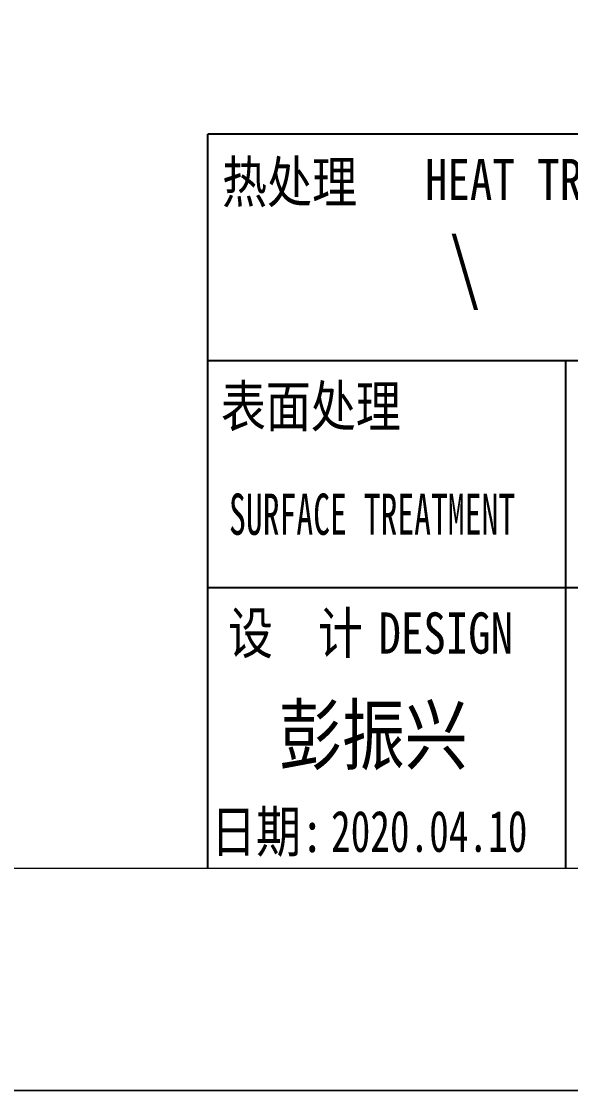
# Model space of a CAD drawing. Header units: millimetres. Extents: x -51192 to 104182, y -50696 to 36518.
# Drawn here: x -50128.6 to -50095.3, y 35575.6 to 35640.4 of the extents above; entities that cross this region are included whole.
import ezdxf
from ezdxf.enums import TextEntityAlignment as Align

# ---------------------------------------------------------------- set-up
doc = ezdxf.new("R2010")
doc.units = ezdxf.units.MM
doc.header["$LTSCALE"] = 0.5
doc.layers.add('图\\M+19E79\\M+195B6\\M+18E9A', color=7, linetype='Continuous')
doc.layers.add('图框', color=7, linetype='Continuous', lineweight=18)
doc.layers.add('热处理', color=7, linetype='Continuous', lineweight=20)
doc.layers.add('打印', color=7, linetype='Continuous', lineweight=15, plot=False)
doc.layers.add('打印-禁用', color=7, linetype='Continuous', lineweight=15, plot=False)
doc.styles.add('国标', font='simfang.ttf', dxfattribs={"width": 0.8})

# ---------------------------------------------------------------- blocks, each defined once
blk = doc.blocks.new('GZDEH零件A3图框V01版')
at = {"layer": '图\\M+19E79\\M+195B6\\M+18E9A', "color": 7}
blk.add_line((3272.49, -1788.461), (3092.49, -1788.461), dxfattribs=at)
at = {"layer": '图\\M+19E79\\M+195B6\\M+18E9A', "color": 9}
for p, q in [((3272.49, -1788.461), (3092.49, -1788.461)), ((3181.99, -1802.211), (3092.49, -1802.211)), ((3114.17, -1802.211), (3114.17, -1815.961)), ((3181.99, -1815.961), (3092.49, -1815.961)), ((3114.17, -1815.961), (3114.17, -1832.961)), ((3114.17, -1815.961), (3114.17, -1832.961))]:
    blk.add_line(p, q, dxfattribs=at)
at = {"layer": '图\\M+19E79\\M+195B6\\M+18E9A', "color": 9, "linetype": 'Continuous'}
blk.add_line((3092.49, -1832.961), (3092.49, -1788.461), dxfattribs=at)
at = {"layer": '图框', "linetype": 'Continuous'}
blk.add_line((2882.49, -1832.961), (3272.49, -1832.961), dxfattribs=at)
at = {"layer": '打印-禁用', "linetype": 'Continuous'}
blk.add_line((2857.49, -1846.461), (3277.49, -1846.461), dxfattribs=at)
at = {"layer": '图\\M+19E79\\M+195B6\\M+18E9A', "color": 9, "style": '国标'}
for s, width, p in [('热处理', 0.8, (3093.349, -1792.606)), ('表面处理', 0.8, (3093.275, -1806.208)), ('SURFACE TREATMENT', 0.6, (3093.768, -1812.752)), (' DESIGN', 0.8, (3101.469, -1819.96))]:
    blk.add_text(s, height=2.5, dxfattribs=dict(at, width=width)).set_placement(p)
at = {"layer": '图\\M+19E79\\M+195B6\\M+18E9A', "color": 9, "style": '国标', "width": 0.8}
for s, p in [('HEAT TREAT', (3112.454, -1792.456)), ('设  计', (3097.793, -1819.96)), ('日期:', (3096.088, -1831.999))]:
    blk.add_text(s, height=2.5, dxfattribs=at).set_placement(p, align=Align.CENTER)
blk = doc.blocks.new('DEH A3')
at = {"layer": '图框'}
blk.add_blockref('GZDEH零件A3图框V01版', (-2857.49, 1846.461), dxfattribs=at)

msp = doc.modelspace()

# ---------------------------------------------------------------- linework, layer by layer
at = {"layer": '打印'}
msp.add_lwpolyline([(-50352.275, 35872.572), (-49932.275, 35872.572), (-49932.275, 35575.572), (-50352.275, 35575.572)], close=True, dxfattribs=at)

# ---------------------------------------------------------------- block references
at = {"layer": '图框'}
msp.add_blockref('DEH A3', (-50352.275, 35575.572), dxfattribs=at)

# ---------------------------------------------------------------- texts
at = {"layer": '图\\M+19E79\\M+195B6\\M+18E9A', "color": 3, "style": '国标'}
for s, height, width, p in [('彭振兴', 3.5, 0.8, (-50112.977, 35595.388)), ('2020.04.10', 2.5, 0.7, (-50109.812, 35590.052))]:
    msp.add_text(s, height=height, dxfattribs=dict(at, width=width)).set_placement(p)
at = {"layer": '热处理', "color": 3, "style": '国标', "width": 0.8}
msp.add_text('\\', height=3.5, dxfattribs=at).set_placement((-50101.695, 35623.768), align=Align.CENTER)

doc.saveas('drawing.dxf')
